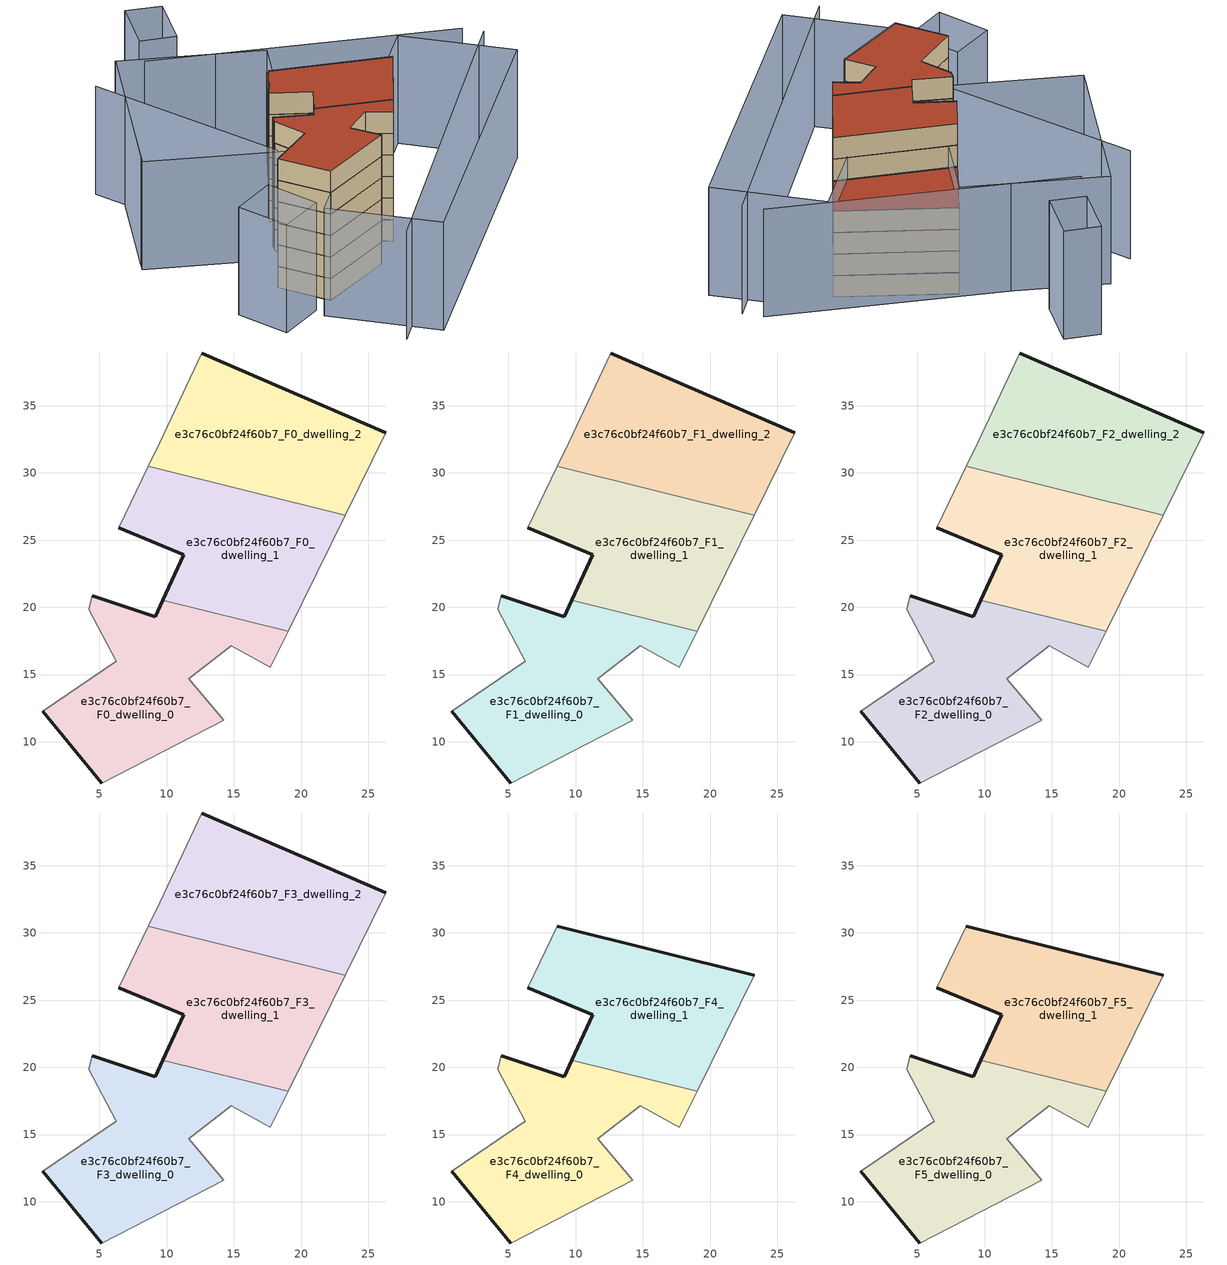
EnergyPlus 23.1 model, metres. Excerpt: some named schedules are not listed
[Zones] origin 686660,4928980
e3c76c0bf24f60b7_F0_dwelling_0
 floor ground (EU_floor_Construction): 14.25,11.62 11.63,14.71 14.78,17.14 17.7,15.54 19.02,18.21 9.71,20.54 9.13,19.31 4.45,20.88 4.21,19.86 6.23,15.99 0.79,12.27 5.16,6.94 z0
 wall outside (EU_wall_Construction): 4.45,20.88 9.13,19.31 9.71,20.54 / 5.16,6.94 0.79,12.27 z0:3
 wall adiabatic (EU_wall_Construction): 19.02,18.21 17.7,15.54 14.78,17.14 11.63,14.71 14.25,11.62 5.16,6.94 / 0.79,12.27 6.23,15.99 4.21,19.86 4.45,20.88 z0:3
 wall to e3c76c0bf24f60b7_F0_dwelling_1 (EU_wall_Construction): 9.71,20.54 19.02,18.21 z0:3
e3c76c0bf24f60b7_F0_dwelling_1
 floor ground (EU_floor_Construction): 19.02,18.21 23.26,26.84 8.64,30.5 6.44,25.92 11.28,23.9 9.71,20.54 z0
 wall outside (EU_wall_Construction): 9.71,20.54 11.28,23.9 6.44,25.92 z0:3
 wall adiabatic (EU_wall_Construction): 23.26,26.84 19.02,18.21 / 6.44,25.92 8.64,30.5 z0:3
 wall to e3c76c0bf24f60b7_F0_dwelling_2 (EU_wall_Construction): 8.64,30.5 23.26,26.84 z0:3
e3c76c0bf24f60b7_F0_dwelling_2
 floor ground (EU_floor_Construction): 23.26,26.84 26.27,32.97 12.6,38.92 9.47,32.23 8.64,30.5 z0
 wall outside (EU_wall_Construction): 12.6,38.92 26.27,32.97 z0:3
 wall adiabatic (EU_wall_Construction): 26.27,32.97 23.26,26.84 / 8.64,30.5 9.47,32.23 12.6,38.92 z0:3
e3c76c0bf24f60b7_F1_dwelling_0
 floor to e3c76c0bf24f60b7_F0_dwelling_0 (EU_floor_Construction): 14.25,11.62 11.63,14.71 14.78,17.14 17.7,15.54 19.02,18.21 9.71,20.54 9.13,19.31 4.45,20.88 4.21,19.86 6.23,15.99 0.79,12.27 5.16,6.94 z3
 wall outside (EU_wall_Construction): 4.45,20.88 9.13,19.31 9.71,20.54 / 5.16,6.94 0.79,12.27 z3:6
 wall adiabatic (EU_wall_Construction): 19.02,18.21 17.7,15.54 14.78,17.14 11.63,14.71 14.25,11.62 5.16,6.94 / 0.79,12.27 6.23,15.99 4.21,19.86 4.45,20.88 z3:6
 wall to e3c76c0bf24f60b7_F1_dwelling_1 (EU_wall_Construction): 9.71,20.54 19.02,18.21 z3:6
e3c76c0bf24f60b7_F1_dwelling_1
 floor to e3c76c0bf24f60b7_F0_dwelling_1 (EU_floor_Construction): 19.02,18.21 23.26,26.84 8.64,30.5 6.44,25.92 11.28,23.9 9.71,20.54 z3
 wall outside (EU_wall_Construction): 9.71,20.54 11.28,23.9 6.44,25.92 z3:6
 wall adiabatic (EU_wall_Construction): 23.26,26.84 19.02,18.21 / 6.44,25.92 8.64,30.5 z3:6
 wall to e3c76c0bf24f60b7_F1_dwelling_2 (EU_wall_Construction): 8.64,30.5 23.26,26.84 z3:6
e3c76c0bf24f60b7_F1_dwelling_2
 floor to e3c76c0bf24f60b7_F0_dwelling_2 (EU_floor_Construction): 23.26,26.84 26.27,32.97 12.6,38.92 9.47,32.23 8.64,30.5 z3
 wall outside (EU_wall_Construction): 12.6,38.92 26.27,32.97 z3:6
 wall adiabatic (EU_wall_Construction): 26.27,32.97 23.26,26.84 / 8.64,30.5 9.47,32.23 12.6,38.92 z3:6
e3c76c0bf24f60b7_F2_dwelling_0
 floor to e3c76c0bf24f60b7_F1_dwelling_0 (EU_floor_Construction): 14.25,11.62 11.63,14.71 14.78,17.14 17.7,15.54 19.02,18.21 9.71,20.54 9.13,19.31 4.45,20.88 4.21,19.86 6.23,15.99 0.79,12.27 5.16,6.94 z6
 wall outside (EU_wall_Construction): 4.45,20.88 9.13,19.31 9.71,20.54 / 5.16,6.94 0.79,12.27 z6:9
 wall adiabatic (EU_wall_Construction): 19.02,18.21 17.7,15.54 14.78,17.14 11.63,14.71 14.25,11.62 5.16,6.94 / 0.79,12.27 6.23,15.99 4.21,19.86 4.45,20.88 z6:9
 wall to e3c76c0bf24f60b7_F2_dwelling_1 (EU_wall_Construction): 9.71,20.54 19.02,18.21 z6:9
e3c76c0bf24f60b7_F2_dwelling_1
 floor to e3c76c0bf24f60b7_F1_dwelling_1 (EU_floor_Construction): 19.02,18.21 23.26,26.84 8.64,30.5 6.44,25.92 11.28,23.9 9.71,20.54 z6
 wall outside (EU_wall_Construction): 9.71,20.54 11.28,23.9 6.44,25.92 z6:9
 wall adiabatic (EU_wall_Construction): 23.26,26.84 19.02,18.21 / 6.44,25.92 8.64,30.5 z6:9
 wall to e3c76c0bf24f60b7_F2_dwelling_2 (EU_wall_Construction): 8.64,30.5 23.26,26.84 z6:9
e3c76c0bf24f60b7_F2_dwelling_2
 floor to e3c76c0bf24f60b7_F1_dwelling_2 (EU_floor_Construction): 23.26,26.84 26.27,32.97 12.6,38.92 9.47,32.23 8.64,30.5 z6
 wall outside (EU_wall_Construction): 12.6,38.92 26.27,32.97 z6:9
 wall adiabatic (EU_wall_Construction): 26.27,32.97 23.26,26.84 / 8.64,30.5 9.47,32.23 12.6,38.92 z6:9
e3c76c0bf24f60b7_F3_dwelling_0
 floor to e3c76c0bf24f60b7_F2_dwelling_0 (EU_floor_Construction): 14.25,11.62 11.63,14.71 14.78,17.14 17.7,15.54 19.02,18.21 9.71,20.54 9.13,19.31 4.45,20.88 4.21,19.86 6.23,15.99 0.79,12.27 5.16,6.94 z9
 wall outside (EU_wall_Construction): 4.45,20.88 9.13,19.31 9.71,20.54 / 5.16,6.94 0.79,12.27 z9:12
 wall adiabatic (EU_wall_Construction): 19.02,18.21 17.7,15.54 14.78,17.14 11.63,14.71 14.25,11.62 5.16,6.94 / 0.79,12.27 6.23,15.99 4.21,19.86 4.45,20.88 z9:12
 wall to e3c76c0bf24f60b7_F3_dwelling_1 (EU_wall_Construction): 9.71,20.54 19.02,18.21 z9:12
e3c76c0bf24f60b7_F3_dwelling_1
 floor to e3c76c0bf24f60b7_F2_dwelling_1 (EU_floor_Construction): 19.02,18.21 23.26,26.84 8.64,30.5 6.44,25.92 11.28,23.9 9.71,20.54 z9
 wall outside (EU_wall_Construction): 9.71,20.54 11.28,23.9 6.44,25.92 z9:12
 wall adiabatic (EU_wall_Construction): 23.26,26.84 19.02,18.21 / 6.44,25.92 8.64,30.5 z9:12
 wall to e3c76c0bf24f60b7_F3_dwelling_2 (EU_wall_Construction): 8.64,30.5 23.26,26.84 z9:12
e3c76c0bf24f60b7_F3_dwelling_2
 floor to e3c76c0bf24f60b7_F2_dwelling_2 (EU_floor_Construction): 23.26,26.84 26.27,32.97 12.6,38.92 9.47,32.23 8.64,30.5 z9
 wall outside (EU_wall_Construction): 12.6,38.92 26.27,32.97 z9:12
 wall adiabatic (EU_wall_Construction): 26.27,32.97 23.26,26.84 / 8.64,30.5 9.47,32.23 12.6,38.92 z9:12
 roof outside (EU_roof_Construction): 26.27,32.97 23.26,26.84 8.64,30.5 9.47,32.23 12.6,38.92 z12
e3c76c0bf24f60b7_F4_dwelling_0
 floor to e3c76c0bf24f60b7_F3_dwelling_0 (EU_floor_Construction): 14.25,11.62 11.63,14.71 14.78,17.14 17.7,15.54 19.02,18.21 9.71,20.54 9.13,19.31 4.45,20.88 4.21,19.86 6.23,15.99 0.79,12.27 5.16,6.94 z12
 wall outside (EU_wall_Construction): 4.45,20.88 9.13,19.31 9.71,20.54 / 5.16,6.94 0.79,12.27 z12:15
 wall adiabatic (EU_wall_Construction): 19.02,18.21 17.7,15.54 14.78,17.14 11.63,14.71 14.25,11.62 5.16,6.94 / 0.79,12.27 6.23,15.99 4.21,19.86 4.45,20.88 z12:15
 wall to e3c76c0bf24f60b7_F4_dwelling_1 (EU_wall_Construction): 9.71,20.54 19.02,18.21 z12:15
e3c76c0bf24f60b7_F4_dwelling_1
 floor to e3c76c0bf24f60b7_F3_dwelling_1 (EU_floor_Construction): 19.02,18.21 23.26,26.84 8.64,30.5 6.44,25.92 11.28,23.9 9.71,20.54 z12
 wall outside (EU_wall_Construction): 8.64,30.5 23.26,26.84 / 9.71,20.54 11.28,23.9 6.44,25.92 z12:15
 wall adiabatic (EU_wall_Construction): 23.26,26.84 19.02,18.21 / 6.44,25.92 8.64,30.5 z12:15
e3c76c0bf24f60b7_F5_dwelling_0
 floor to e3c76c0bf24f60b7_F4_dwelling_0 (EU_floor_Construction): 14.25,11.62 11.63,14.71 14.78,17.14 17.7,15.54 19.02,18.21 9.71,20.54 9.13,19.31 4.45,20.88 4.21,19.86 6.23,15.99 0.79,12.27 5.16,6.94 z15
 wall outside (EU_wall_Construction): 4.45,20.88 9.13,19.31 9.71,20.54 / 5.16,6.94 0.79,12.27 z15:18
 wall adiabatic (EU_wall_Construction): 19.02,18.21 17.7,15.54 14.78,17.14 11.63,14.71 14.25,11.62 5.16,6.94 / 0.79,12.27 6.23,15.99 4.21,19.86 4.45,20.88 z15:18
 wall to e3c76c0bf24f60b7_F5_dwelling_1 (EU_wall_Construction): 9.71,20.54 19.02,18.21 z15:18
 roof outside (EU_roof_Construction): 19.02,18.21 17.7,15.54 14.78,17.14 11.63,14.71 14.25,11.62 5.16,6.94 0.79,12.27 6.23,15.99 4.21,19.86 4.45,20.88 9.13,19.31 9.71,20.54 z18
e3c76c0bf24f60b7_F5_dwelling_1
 floor to e3c76c0bf24f60b7_F4_dwelling_1 (EU_floor_Construction): 19.02,18.21 23.26,26.84 8.64,30.5 6.44,25.92 11.28,23.9 9.71,20.54 z15
 wall outside (EU_wall_Construction): 8.64,30.5 23.26,26.84 / 9.71,20.54 11.28,23.9 6.44,25.92 z15:18
 wall adiabatic (EU_wall_Construction): 23.26,26.84 19.02,18.21 / 6.44,25.92 8.64,30.5 z15:18
 roof outside (EU_roof_Construction): 23.26,26.84 19.02,18.21 9.71,20.54 11.28,23.9 6.44,25.92 8.64,30.5 z18
shading: 4.21,19.86 9.62,10.8 / -9.13,40.77 3.77,18.35 / -4.52,44.75 -11.4,24.11 / 9.41,-4.85 37.58,31.42 / 35.58,33.23 -1.38,43.28 / -0.68,11.82 2.64,5.71 / 2.64,5.71 -2.72,2.79 / -2.72,2.79 -6.04,8.9 / -6.04,8.9 -0.68,11.82 / -11.73,23.1 -4.49,44.82 / -4.49,44.82 12.67,39.1 / 12.67,39.1 5.43,17.38 / 5.43,17.38 -11.73,23.1 / 2.93,4.18 28,35.1 / 28,35.1 39.29,25.95 / 39.29,25.95 14.21,-4.97 / 14.21,-4.97 2.93,4.18 / 6,53.49 4.47,46.61 / 4.47,46.61 0,47.6 / 0,47.6 1.53,54.48 / 1.53,54.48 6,53.49 z0:15
[Building]
EU S2 Campaign: North Axis=0; Terrain=City; Solar Distribution=FullExterior
[Site:Location]
Bologna: Latitude=44.5; Longitude=11.25; Time Zone=1; Elevation=37
[SizingPeriod:WeatherFileDays]
AnnualSizingPeriod: Begin Month=1; Begin Day of Month=1; End Month=12; End Day of Month=31; Day of Week for Start Day=Monday; Use Weather File Daylight Saving Period=No; Use Weather File Rain and Snow Indicators=No
[MATERIAL]
EU_InternalMass_Material: Roughness=MediumRough; Thickness=0.1; Conductivity=1; Density=1800; Specific Heat=900; Thermal Absorptance=0.9; Solar Absorptance=0.7; Visible Absorptance=0.7
[MATERIAL:NOMASS] Roughness=MediumRough; Thermal Absorptance=0.9; Solar Absorptance=0.7; Visible Absorptance=0.7
Name | Thermal Resistance
EU_wall_NoMass | 0.905828
EU_roof_NoMass | 0.37593
EU_floor_NoMass | 0.67114
[CONSTRUCTION]
EU_wall_Construction: EU_wall_NoMass
EU_roof_Construction: EU_roof_NoMass
EU_floor_Construction: EU_floor_NoMass
EU_InternalMass_Construction: EU_InternalMass_Material
[ZONE] Type=1; Multiplier=1; Ceiling Height=autocalculate; Floor Area=autocalculate; Part of Total Floor Area=Yes
Name | Volume
e3c76c0bf24f60b7_F0_dwelling_0 | 358.721
e3c76c0bf24f60b7_F1_dwelling_0; e3c76c0bf24f60b7_F2_dwelling_0; e3c76c0bf24f60b7_F3_dwelling_0; e3c76c0bf24f60b7_F4_dwelling_0; e3c76c0bf24f60b7_F5_dwelling_0 | 358.722
e3c76c0bf24f60b7_F0_dwelling_1; e3c76c0bf24f60b7_F1_dwelling_1; e3c76c0bf24f60b7_F2_dwelling_1; e3c76c0bf24f60b7_F3_dwelling_1; e3c76c0bf24f60b7_F4_dwelling_1; e3c76c0bf24f60b7_F5_dwelling_1 | 358.759
e3c76c0bf24f60b7_F0_dwelling_2; e3c76c0bf24f60b7_F1_dwelling_2; e3c76c0bf24f60b7_F2_dwelling_2; e3c76c0bf24f60b7_F3_dwelling_2 | 358.723
[INTERNALMASS] Construction=EU_InternalMass_Construction
Name | Zone or ZoneList | Surface Area
e3c76c0bf24f60b7_F0_dwelling_0_EU_InternalMass | e3c76c0bf24f60b7_F0_dwelling_0 | 119.574
e3c76c0bf24f60b7_F0_dwelling_1_EU_InternalMass | e3c76c0bf24f60b7_F0_dwelling_1 | 119.587
e3c76c0bf24f60b7_F0_dwelling_2_EU_InternalMass | e3c76c0bf24f60b7_F0_dwelling_2 | 119.575
e3c76c0bf24f60b7_F1_dwelling_0_EU_InternalMass | e3c76c0bf24f60b7_F1_dwelling_0 | 119.574
e3c76c0bf24f60b7_F1_dwelling_1_EU_InternalMass | e3c76c0bf24f60b7_F1_dwelling_1 | 119.587
e3c76c0bf24f60b7_F1_dwelling_2_EU_InternalMass | e3c76c0bf24f60b7_F1_dwelling_2 | 119.575
e3c76c0bf24f60b7_F2_dwelling_0_EU_InternalMass | e3c76c0bf24f60b7_F2_dwelling_0 | 119.574
e3c76c0bf24f60b7_F2_dwelling_1_EU_InternalMass | e3c76c0bf24f60b7_F2_dwelling_1 | 119.587
e3c76c0bf24f60b7_F2_dwelling_2_EU_InternalMass | e3c76c0bf24f60b7_F2_dwelling_2 | 119.575
e3c76c0bf24f60b7_F3_dwelling_0_EU_InternalMass | e3c76c0bf24f60b7_F3_dwelling_0 | 119.574
e3c76c0bf24f60b7_F3_dwelling_1_EU_InternalMass | e3c76c0bf24f60b7_F3_dwelling_1 | 119.587
e3c76c0bf24f60b7_F3_dwelling_2_EU_InternalMass | e3c76c0bf24f60b7_F3_dwelling_2 | 119.575
e3c76c0bf24f60b7_F4_dwelling_0_EU_InternalMass | e3c76c0bf24f60b7_F4_dwelling_0 | 179.361
e3c76c0bf24f60b7_F4_dwelling_1_EU_InternalMass | e3c76c0bf24f60b7_F4_dwelling_1 | 179.37
e3c76c0bf24f60b7_F5_dwelling_0_EU_InternalMass | e3c76c0bf24f60b7_F5_dwelling_0 | 179.361
e3c76c0bf24f60b7_F5_dwelling_1_EU_InternalMass | e3c76c0bf24f60b7_F5_dwelling_1 | 179.37
[OTHEREQUIPMENT] Fuel Type=Electricity; Design Level Calculation Method=Watts/Area; Power per Zone Floor Area=1; Fraction Latent=0; Fraction Radiant=0; Fraction Lost=0; Carbon Dioxide Generation Rate=0; EndUse Subcategory=EU_Step8_InternalGains
Name | Zone or ZoneList or Space or SpaceList | Schedule
EU_Step8_InternalGain_e3c76c0bf24f60b7_F0_dwelling_0_f000 | e3c76c0bf24f60b7_F0_dwelling_0 | EU_Step8_GainSchedule_e3c76c0bf24f60b7_F0_dwelling_0_f000
EU_Step8_InternalGain_e3c76c0bf24f60b7_F0_dwelling_1_f000 | e3c76c0bf24f60b7_F0_dwelling_1 | EU_Step8_GainSchedule_e3c76c0bf24f60b7_F0_dwelling_1_f000
EU_Step8_InternalGain_e3c76c0bf24f60b7_F0_dwelling_2_f000 | e3c76c0bf24f60b7_F0_dwelling_2 | EU_Step8_GainSchedule_e3c76c0bf24f60b7_F0_dwelling_2_f000
EU_Step8_InternalGain_e3c76c0bf24f60b7_F1_dwelling_0_f000 | e3c76c0bf24f60b7_F1_dwelling_0 | EU_Step8_GainSchedule_e3c76c0bf24f60b7_F1_dwelling_0_f000
EU_Step8_InternalGain_e3c76c0bf24f60b7_F1_dwelling_1_f000 | e3c76c0bf24f60b7_F1_dwelling_1 | EU_Step8_GainSchedule_e3c76c0bf24f60b7_F1_dwelling_1_f000
EU_Step8_InternalGain_e3c76c0bf24f60b7_F1_dwelling_2_f000 | e3c76c0bf24f60b7_F1_dwelling_2 | EU_Step8_GainSchedule_e3c76c0bf24f60b7_F1_dwelling_2_f000
EU_Step8_InternalGain_e3c76c0bf24f60b7_F2_dwelling_0_f000 | e3c76c0bf24f60b7_F2_dwelling_0 | EU_Step8_GainSchedule_e3c76c0bf24f60b7_F2_dwelling_0_f000
EU_Step8_InternalGain_e3c76c0bf24f60b7_F2_dwelling_1_f000 | e3c76c0bf24f60b7_F2_dwelling_1 | EU_Step8_GainSchedule_e3c76c0bf24f60b7_F2_dwelling_1_f000
EU_Step8_InternalGain_e3c76c0bf24f60b7_F2_dwelling_2_f000 | e3c76c0bf24f60b7_F2_dwelling_2 | EU_Step8_GainSchedule_e3c76c0bf24f60b7_F2_dwelling_2_f000
EU_Step8_InternalGain_e3c76c0bf24f60b7_F3_dwelling_0_f000 | e3c76c0bf24f60b7_F3_dwelling_0 | EU_Step8_GainSchedule_e3c76c0bf24f60b7_F3_dwelling_0_f000
EU_Step8_InternalGain_e3c76c0bf24f60b7_F3_dwelling_1_f000 | e3c76c0bf24f60b7_F3_dwelling_1 | EU_Step8_GainSchedule_e3c76c0bf24f60b7_F3_dwelling_1_f000
EU_Step8_InternalGain_e3c76c0bf24f60b7_F3_dwelling_2_f000 | e3c76c0bf24f60b7_F3_dwelling_2 | EU_Step8_GainSchedule_e3c76c0bf24f60b7_F3_dwelling_2_f000
EU_Step8_InternalGain_e3c76c0bf24f60b7_F4_dwelling_0_f000 | e3c76c0bf24f60b7_F4_dwelling_0 | EU_Step8_GainSchedule_e3c76c0bf24f60b7_F4_dwelling_0_f000
EU_Step8_InternalGain_e3c76c0bf24f60b7_F4_dwelling_1_f000 | e3c76c0bf24f60b7_F4_dwelling_1 | EU_Step8_GainSchedule_e3c76c0bf24f60b7_F4_dwelling_1_f000
EU_Step8_InternalGain_e3c76c0bf24f60b7_F5_dwelling_0_f000 | e3c76c0bf24f60b7_F5_dwelling_0 | EU_Step8_GainSchedule_e3c76c0bf24f60b7_F5_dwelling_0_f000
EU_Step8_InternalGain_e3c76c0bf24f60b7_F5_dwelling_1_f000 | e3c76c0bf24f60b7_F5_dwelling_1 | EU_Step8_GainSchedule_e3c76c0bf24f60b7_F5_dwelling_1_f000
[ZONEVENTILATION:DESIGNFLOWRATE] Schedule=EU_AlwaysOn; Design Flow Rate Calculation Method=AirChanges/Hour; Air Changes per Hour=0.73129; Ventilation Type=Natural; Fan Pressure Rise=0; Fan Total Efficiency=1; Constant Term Coefficient=1; Temperature Term Coefficient=0; Velocity Term Coefficient=0; Velocity Squared Term Coefficient=0; Minimum Indoor Temperature=-100; Maximum Indoor Temperature=100; Delta Temperature=-100; Minimum Outdoor Temperature=-100; Maximum Outdoor Temperature=100; Maximum Wind Speed=40
Name | Zone or ZoneList or Space or SpaceList
EU_ConstantAir_e3c76c0bf24f60b7_F0_dwelling_0 | e3c76c0bf24f60b7_F0_dwelling_0
EU_ConstantAir_e3c76c0bf24f60b7_F0_dwelling_1 | e3c76c0bf24f60b7_F0_dwelling_1
EU_ConstantAir_e3c76c0bf24f60b7_F0_dwelling_2 | e3c76c0bf24f60b7_F0_dwelling_2
EU_ConstantAir_e3c76c0bf24f60b7_F1_dwelling_0 | e3c76c0bf24f60b7_F1_dwelling_0
EU_ConstantAir_e3c76c0bf24f60b7_F1_dwelling_1 | e3c76c0bf24f60b7_F1_dwelling_1
EU_ConstantAir_e3c76c0bf24f60b7_F1_dwelling_2 | e3c76c0bf24f60b7_F1_dwelling_2
EU_ConstantAir_e3c76c0bf24f60b7_F2_dwelling_0 | e3c76c0bf24f60b7_F2_dwelling_0
EU_ConstantAir_e3c76c0bf24f60b7_F2_dwelling_1 | e3c76c0bf24f60b7_F2_dwelling_1
EU_ConstantAir_e3c76c0bf24f60b7_F2_dwelling_2 | e3c76c0bf24f60b7_F2_dwelling_2
EU_ConstantAir_e3c76c0bf24f60b7_F3_dwelling_0 | e3c76c0bf24f60b7_F3_dwelling_0
EU_ConstantAir_e3c76c0bf24f60b7_F3_dwelling_1 | e3c76c0bf24f60b7_F3_dwelling_1
EU_ConstantAir_e3c76c0bf24f60b7_F3_dwelling_2 | e3c76c0bf24f60b7_F3_dwelling_2
EU_ConstantAir_e3c76c0bf24f60b7_F4_dwelling_0 | e3c76c0bf24f60b7_F4_dwelling_0
EU_ConstantAir_e3c76c0bf24f60b7_F4_dwelling_1 | e3c76c0bf24f60b7_F4_dwelling_1
EU_ConstantAir_e3c76c0bf24f60b7_F5_dwelling_0 | e3c76c0bf24f60b7_F5_dwelling_0
EU_ConstantAir_e3c76c0bf24f60b7_F5_dwelling_1 | e3c76c0bf24f60b7_F5_dwelling_1
[HVACTEMPLATE:THERMOSTAT] Constant Heating Setpoint=20; Constant Cooling Setpoint=50
EU_HeatOnly_e3c76c0bf24f60b7_F0_dwelling_0; EU_HeatOnly_e3c76c0bf24f60b7_F0_dwelling_1; EU_HeatOnly_e3c76c0bf24f60b7_F0_dwelling_2; EU_HeatOnly_e3c76c0bf24f60b7_F1_dwelling_0; EU_HeatOnly_e3c76c0bf24f60b7_F1_dwelling_1; EU_HeatOnly_e3c76c0bf24f60b7_F1_dwelling_2; EU_HeatOnly_e3c76c0bf24f60b7_F2_dwelling_0; EU_HeatOnly_e3c76c0bf24f60b7_F2_dwelling_1; EU_HeatOnly_e3c76c0bf24f60b7_F2_dwelling_2; EU_HeatOnly_e3c76c0bf24f60b7_F3_dwelling_0
